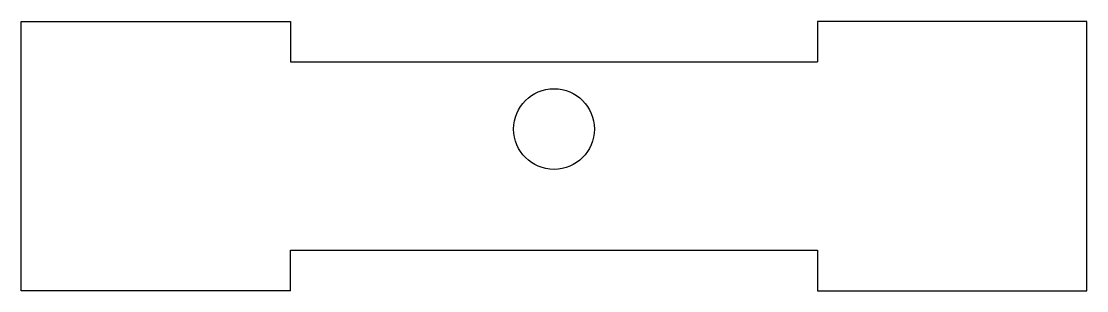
# Model space of a CAD drawing. Extents: x 3308.3 to 3347.9, y 555.3 to 565.3.
import ezdxf

# ---------------------------------------------------------------- set-up
doc = ezdxf.new("R2010")
doc.units = 0
doc.layers.get('0').update_dxf_attribs({"linetype": 'CONTINUOUS'})

msp = doc.modelspace()

# ---------------------------------------------------------------- linework, layer by layer
for p, q in [((3308.286, 555.334), (3308.286, 565.334)), ((3308.286, 565.334), (3318.286, 565.334)), ((3318.286, 565.334), (3318.286, 563.834)), ((3347.886, 565.334), (3337.886, 565.334)), ((3337.886, 565.334), (3337.886, 563.834)), ((3347.886, 555.334), (3347.886, 565.334)), ((3318.286, 563.834), (3337.886, 563.834)), ((3318.286, 555.334), (3318.286, 556.834)), ((3318.286, 556.834), (3337.886, 556.834)), ((3337.886, 556.834), (3337.886, 555.334)), ((3318.286, 555.334), (3308.286, 555.334)), ((3337.886, 555.334), (3347.886, 555.334))]:
    msp.add_line(p, q)
msp.add_circle((3328.086, 561.334), 1.5)

doc.saveas('drawing.dxf')
